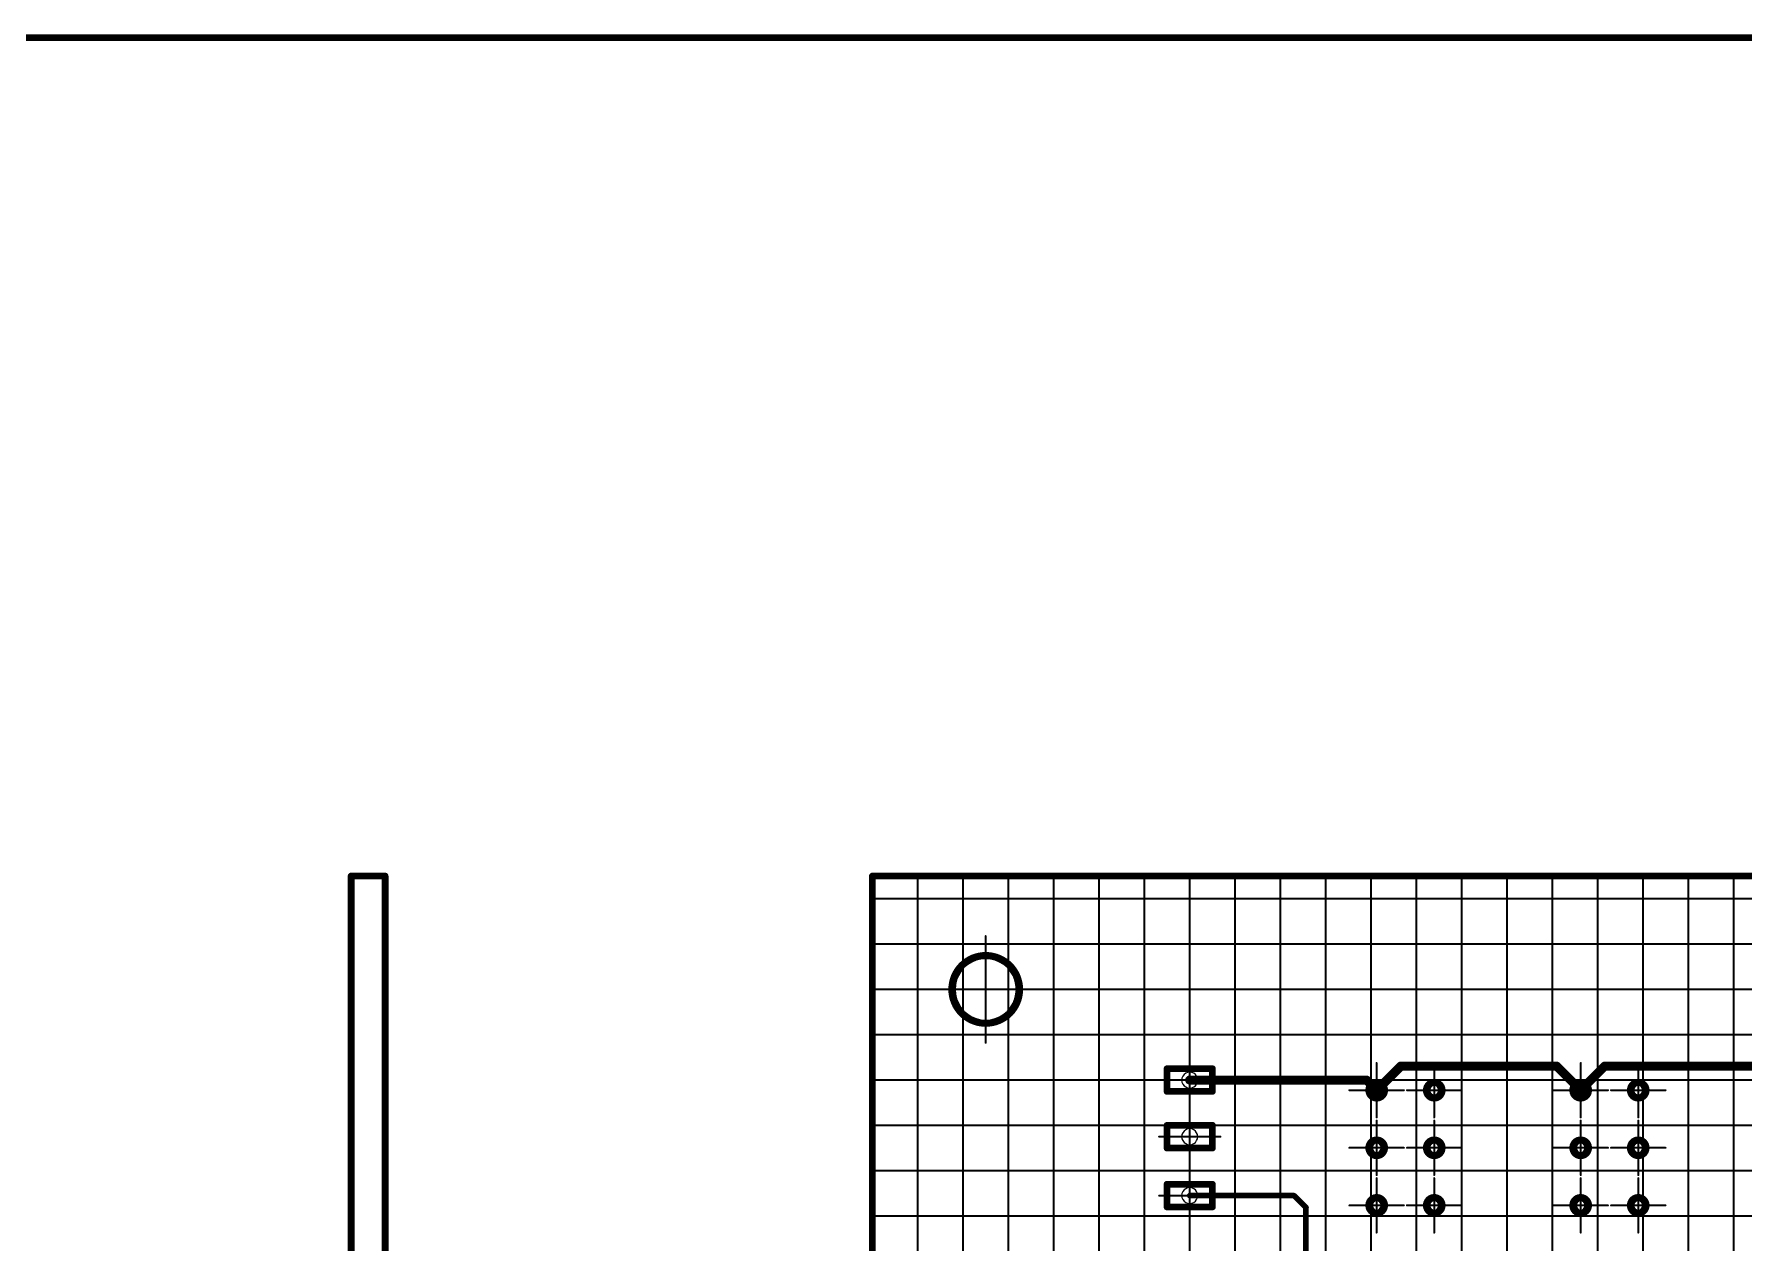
# Model space of a CAD drawing. Header units: millimetres. Extents: x 0 to 841, y 0 to 2540.
# Drawn here: x 405 to 555.9, y 2428.6 to 2535.3 of the extents above; entities that cross this region are included whole.
import ezdxf

# ---------------------------------------------------------------- set-up
doc = ezdxf.new("R2010")
doc.units = ezdxf.units.MM
for name, color, linetype in [('Mechanical11', 56, 'Continuous'), ('Mechanical12', 56, 'Continuous'), ('Mechanical13', 56, 'Continuous'), ('Mechanical7', 56, 'Continuous'), ('Mechanical9', 56, 'Continuous')]:
    doc.layers.add(name, color=color, linetype=linetype)

# ---------------------------------------------------------------- blocks, each defined once
blk = doc.blocks.new('BOASVIEW_____________________2_0_0_0_B_2')
at = {"layer": 'Mechanical12', "const_width": 0.6}
for points in [[(0, 0), (3, 0)], [(0, -210), (0, 0)], [(0, 0), (3, 0)], [(3, -210), (3, 0)], [(0, -210), (3, -210)], [(0, -210), (3, -210)]]:
    blk.add_lwpolyline(points, dxfattribs=at)
at = {"layer": 'Mechanical12', "const_width": 0.3}
for points in [[(-0.15, 0, 1), (0.15, 0, 1)], [(-0.15, 0, 1), (0.15, 0, 1)], [(-0.15, 0, 1), (0.15, 0, 1)], [(2.85, 0, 1), (3.15, 0, 1)], [(2.85, 0, 1), (3.15, 0, 1)], [(2.85, 0, 1), (3.15, 0, 1)], [(-0.15, -210, 1), (0.15, -210, 1)], [(-0.15, -210, 1), (0.15, -210, 1)], [(-0.15, -210, 1), (0.15, -210, 1)], [(2.85, -210, 1), (3.15, -210, 1)], [(2.85, -210, 1), (3.15, -210, 1)], [(2.85, -210, 1), (3.15, -210, 1)]]:
    blk.add_lwpolyline(points, format="xyb", close=True, dxfattribs=at)
blk = doc.blocks.new('BOASVIEW______B______L_____2__2_32_1_B_3')
at = {"layer": 'Mechanical11'}
for p, q in [((-67.96, -180.78), (-67.99, -180.94)), ((-67.99, -180.94), (-67.58, -180.94)), ((-67.58, -180.94), (-67.99, -180.94)), ((-67.99, -180.94), (-67.96, -181.1)), ((-67.87, -180.65), (-67.96, -180.78)), ((-67.74, -180.56), (-67.87, -180.65)), ((-67.58, -180.53), (-67.74, -180.56)), ((-67.42, -180.56), (-67.58, -180.53)), ((-67.58, -180.53), (-67.58, -180.94)), ((-67.58, -180.94), (-67.58, -180.53)), ((-67.58, -180.94), (-67.17, -180.94)), ((-67.58, -181.35), (-67.58, -180.94)), ((-67.29, -180.65), (-67.42, -180.56)), ((-67.2, -180.78), (-67.29, -180.65)), ((-67.17, -180.94), (-67.2, -180.78)), ((-62.88, -180.78), (-62.91, -180.94)), ((-62.91, -180.94), (-62.5, -180.94)), ((-62.5, -180.94), (-62.91, -180.94)), ((-62.91, -180.94), (-62.88, -181.1)), ((-62.79, -180.65), (-62.88, -180.78)), ((-62.66, -180.56), (-62.79, -180.65)), ((-62.5, -180.53), (-62.66, -180.56)), ((-62.34, -180.56), (-62.5, -180.53)), ((-62.5, -180.53), (-62.5, -180.94)), ((-62.5, -180.94), (-62.5, -180.53)), ((-62.5, -180.94), (-62.09, -180.94)), ((-62.5, -181.35), (-62.5, -180.94)), ((-62.21, -180.65), (-62.34, -180.56)), ((-62.12, -180.78), (-62.21, -180.65)), ((-62.09, -180.94), (-62.12, -180.78)), ((-49.96, -180.78), (-49.99, -180.94)), ((-49.99, -180.94), (-49.58, -180.94)), ((-49.58, -180.94), (-49.99, -180.94)), ((-49.99, -180.94), (-49.96, -181.1)), ((-49.87, -180.65), (-49.96, -180.78)), ((-49.74, -180.56), (-49.87, -180.65)), ((-49.58, -180.53), (-49.74, -180.56)), ((-49.42, -180.56), (-49.58, -180.53)), ((-49.58, -180.53), (-49.58, -180.94)), ((-49.58, -180.94), (-49.58, -180.53)), ((-49.58, -180.94), (-49.17, -180.94)), ((-49.58, -181.35), (-49.58, -180.94)), ((-49.29, -180.65), (-49.42, -180.56)), ((-49.2, -180.78), (-49.29, -180.65)), ((-49.17, -180.94), (-49.2, -180.78)), ((-44.88, -180.78), (-44.91, -180.94)), ((-44.91, -180.94), (-44.5, -180.94)), ((-44.5, -180.94), (-44.91, -180.94)), ((-44.91, -180.94), (-44.88, -181.1)), ((-44.79, -180.65), (-44.88, -180.78)), ((-44.66, -180.56), (-44.79, -180.65)), ((-44.5, -180.53), (-44.66, -180.56)), ((-44.34, -180.56), (-44.5, -180.53)), ((-44.5, -180.53), (-44.5, -180.94)), ((-44.5, -180.94), (-44.5, -180.53)), ((-44.5, -180.94), (-44.09, -180.94)), ((-44.5, -181.35), (-44.5, -180.94)), ((-44.21, -180.65), (-44.34, -180.56)), ((-44.12, -180.78), (-44.21, -180.65)), ((-44.09, -180.94), (-44.12, -180.78)), ((-67.96, -181.1), (-67.87, -181.23)), ((-67.87, -181.23), (-67.74, -181.32)), ((-67.74, -181.32), (-67.58, -181.35)), ((-62.88, -181.1), (-62.79, -181.23)), ((-62.79, -181.23), (-62.66, -181.32)), ((-62.66, -181.32), (-62.5, -181.35)), ((-49.96, -181.1), (-49.87, -181.23)), ((-49.87, -181.23), (-49.74, -181.32)), ((-49.74, -181.32), (-49.58, -181.35)), ((-44.88, -181.1), (-44.79, -181.23)), ((-44.79, -181.23), (-44.66, -181.32)), ((-44.66, -181.32), (-44.5, -181.35)), ((-28, -181.8), (-28.71, -181.8)), ((-28.71, -181.8), (-28.68, -181.98)), ((-28.68, -181.98), (-28.61, -182.15)), ((-28.61, -182.15), (-28.5, -182.3)), ((-28.5, -182.3), (-28.35, -182.41)), ((-28.35, -182.41), (-28.18, -182.48)), ((-28.18, -182.48), (-28, -182.51)), ((-28, -182.51), (-28, -181.8)), ((-67.96, -185.86), (-67.99, -186.02)), ((-67.99, -186.02), (-67.58, -186.02)), ((-67.58, -186.02), (-67.99, -186.02)), ((-67.99, -186.02), (-67.96, -186.18)), ((-67.87, -185.73), (-67.96, -185.86)), ((-67.96, -186.18), (-67.87, -186.31)), ((-67.74, -185.64), (-67.87, -185.73)), ((-67.87, -186.31), (-67.74, -186.4)), ((-67.58, -185.61), (-67.74, -185.64)), ((-67.74, -186.4), (-67.58, -186.43)), ((-67.42, -185.64), (-67.58, -185.61)), ((-67.58, -185.61), (-67.58, -186.02)), ((-67.58, -186.02), (-67.58, -185.61)), ((-67.58, -186.02), (-67.17, -186.02)), ((-67.58, -186.43), (-67.58, -186.02)), ((-67.29, -185.73), (-67.42, -185.64)), ((-67.2, -185.86), (-67.29, -185.73)), ((-67.17, -186.02), (-67.2, -185.86)), ((-62.88, -185.86), (-62.91, -186.02)), ((-62.91, -186.02), (-62.5, -186.02)), ((-62.5, -186.02), (-62.91, -186.02)), ((-62.91, -186.02), (-62.88, -186.18)), ((-62.79, -185.73), (-62.88, -185.86)), ((-62.88, -186.18), (-62.79, -186.31)), ((-62.66, -185.64), (-62.79, -185.73)), ((-62.79, -186.31), (-62.66, -186.4)), ((-62.5, -185.61), (-62.66, -185.64)), ((-62.66, -186.4), (-62.5, -186.43)), ((-62.34, -185.64), (-62.5, -185.61)), ((-62.5, -185.61), (-62.5, -186.02)), ((-62.5, -186.02), (-62.5, -185.61)), ((-62.5, -186.02), (-62.09, -186.02)), ((-62.5, -186.43), (-62.5, -186.02)), ((-62.21, -185.73), (-62.34, -185.64)), ((-62.12, -185.86), (-62.21, -185.73)), ((-62.09, -186.02), (-62.12, -185.86)), ((-49.96, -185.86), (-49.99, -186.02)), ((-49.99, -186.02), (-49.58, -186.02)), ((-49.58, -186.02), (-49.99, -186.02)), ((-49.99, -186.02), (-49.96, -186.18)), ((-49.87, -185.73), (-49.96, -185.86)), ((-49.96, -186.18), (-49.87, -186.31)), ((-49.74, -185.64), (-49.87, -185.73)), ((-49.87, -186.31), (-49.74, -186.4)), ((-49.58, -185.61), (-49.74, -185.64)), ((-49.74, -186.4), (-49.58, -186.43)), ((-49.42, -185.64), (-49.58, -185.61)), ((-49.58, -185.61), (-49.58, -186.02)), ((-49.58, -186.02), (-49.58, -185.61)), ((-49.58, -186.02), (-49.17, -186.02)), ((-49.58, -186.43), (-49.58, -186.02)), ((-49.29, -185.73), (-49.42, -185.64)), ((-49.2, -185.86), (-49.29, -185.73)), ((-49.17, -186.02), (-49.2, -185.86)), ((-44.88, -185.86), (-44.91, -186.02)), ((-44.91, -186.02), (-44.5, -186.02)), ((-44.5, -186.02), (-44.91, -186.02)), ((-44.91, -186.02), (-44.88, -186.18)), ((-44.79, -185.73), (-44.88, -185.86)), ((-44.88, -186.18), (-44.79, -186.31)), ((-44.66, -185.64), (-44.79, -185.73)), ((-44.79, -186.31), (-44.66, -186.4)), ((-44.5, -185.61), (-44.66, -185.64)), ((-44.66, -186.4), (-44.5, -186.43)), ((-44.34, -185.64), (-44.5, -185.61)), ((-44.5, -185.61), (-44.5, -186.02)), ((-44.5, -186.02), (-44.5, -185.61)), ((-44.5, -186.02), (-44.09, -186.02)), ((-44.5, -186.43), (-44.5, -186.02)), ((-44.21, -185.73), (-44.34, -185.64)), ((-44.12, -185.86), (-44.21, -185.73)), ((-44.09, -186.02), (-44.12, -185.86)), ((-28, -187), (-28.71, -187)), ((-28.71, -187), (-28.68, -187.18)), ((-28, -187.71), (-28, -187)), ((-28.68, -187.18), (-28.61, -187.35)), ((-28.61, -187.35), (-28.5, -187.5)), ((-28.5, -187.5), (-28.35, -187.61)), ((-28.35, -187.61), (-28.18, -187.68)), ((-28.18, -187.68), (-28, -187.71)), ((-67.96, -190.94), (-67.99, -191.1)), ((-67.99, -191.1), (-67.58, -191.1)), ((-67.58, -191.1), (-67.99, -191.1)), ((-67.99, -191.1), (-67.96, -191.26)), ((-67.87, -190.81), (-67.96, -190.94)), ((-67.96, -191.26), (-67.87, -191.39)), ((-67.74, -190.72), (-67.87, -190.81)), ((-67.87, -191.39), (-67.74, -191.48)), ((-67.58, -190.69), (-67.74, -190.72)), ((-67.74, -191.48), (-67.58, -191.51)), ((-67.42, -190.72), (-67.58, -190.69)), ((-67.58, -190.69), (-67.58, -191.1)), ((-67.58, -191.1), (-67.58, -190.69)), ((-67.58, -191.1), (-67.17, -191.1)), ((-67.58, -191.51), (-67.58, -191.1)), ((-67.29, -190.81), (-67.42, -190.72)), ((-67.2, -190.94), (-67.29, -190.81)), ((-67.17, -191.1), (-67.2, -190.94)), ((-62.88, -190.94), (-62.91, -191.1)), ((-62.91, -191.1), (-62.5, -191.1)), ((-62.5, -191.1), (-62.91, -191.1)), ((-62.91, -191.1), (-62.88, -191.26)), ((-62.79, -190.81), (-62.88, -190.94)), ((-62.88, -191.26), (-62.79, -191.39)), ((-62.66, -190.72), (-62.79, -190.81)), ((-62.79, -191.39), (-62.66, -191.48)), ((-62.5, -190.69), (-62.66, -190.72)), ((-62.66, -191.48), (-62.5, -191.51)), ((-62.34, -190.72), (-62.5, -190.69)), ((-62.5, -190.69), (-62.5, -191.1)), ((-62.5, -191.1), (-62.5, -190.69)), ((-62.5, -191.1), (-62.09, -191.1)), ((-62.5, -191.51), (-62.5, -191.1)), ((-62.21, -190.81), (-62.34, -190.72)), ((-62.12, -190.94), (-62.21, -190.81)), ((-62.09, -191.1), (-62.12, -190.94)), ((-49.96, -190.94), (-49.99, -191.1)), ((-49.99, -191.1), (-49.58, -191.1)), ((-49.58, -191.1), (-49.99, -191.1)), ((-49.99, -191.1), (-49.96, -191.26)), ((-49.87, -190.81), (-49.96, -190.94)), ((-49.96, -191.26), (-49.87, -191.39)), ((-49.74, -190.72), (-49.87, -190.81)), ((-49.87, -191.39), (-49.74, -191.48)), ((-49.58, -190.69), (-49.74, -190.72)), ((-49.74, -191.48), (-49.58, -191.51)), ((-49.42, -190.72), (-49.58, -190.69)), ((-49.58, -190.69), (-49.58, -191.1)), ((-49.58, -191.1), (-49.58, -190.69)), ((-49.58, -191.1), (-49.17, -191.1)), ((-49.58, -191.51), (-49.58, -191.1)), ((-49.29, -190.81), (-49.42, -190.72)), ((-49.2, -190.94), (-49.29, -190.81)), ((-49.17, -191.1), (-49.2, -190.94)), ((-44.88, -190.94), (-44.91, -191.1)), ((-44.91, -191.1), (-44.5, -191.1)), ((-44.5, -191.1), (-44.91, -191.1)), ((-44.91, -191.1), (-44.88, -191.26)), ((-44.79, -190.81), (-44.88, -190.94)), ((-44.88, -191.26), (-44.79, -191.39)), ((-44.66, -190.72), (-44.79, -190.81)), ((-44.79, -191.39), (-44.66, -191.48)), ((-44.5, -190.69), (-44.66, -190.72)), ((-44.66, -191.48), (-44.5, -191.51)), ((-44.34, -190.72), (-44.5, -190.69)), ((-44.5, -190.69), (-44.5, -191.1)), ((-44.5, -191.1), (-44.5, -190.69)), ((-44.5, -191.1), (-44.09, -191.1)), ((-44.5, -191.51), (-44.5, -191.1)), ((-44.21, -190.81), (-44.34, -190.72)), ((-44.12, -190.94), (-44.21, -190.81)), ((-44.09, -191.1), (-44.12, -190.94)), ((-28, -192), (-28.71, -192)), ((-28.71, -192), (-28.68, -192.18)), ((-28.68, -192.18), (-28.61, -192.35)), ((-28.61, -192.35), (-28.5, -192.5)), ((-28.5, -192.5), (-28.35, -192.61)), ((-28.35, -192.61), (-28.18, -192.68)), ((-28.18, -192.68), (-28, -192.71)), ((-28, -192.71), (-28, -192)), ((-10, -200), (-10, -202.71)), ((-7.29, -200), (-10, -200)), ((-7.42, -200.84), (-7.32, -200.42)), ((-7.32, -200.42), (-7.29, -200)), ((-8.41, -202.19), (-8.08, -201.92)), ((-8.08, -201.92), (-7.81, -201.59)), ((-7.81, -201.59), (-7.59, -201.23)), ((-7.59, -201.23), (-7.42, -200.84)), ((-10, -202.71), (-9.58, -202.67)), ((-9.58, -202.67), (-9.16, -202.58)), ((-9.16, -202.58), (-8.77, -202.41)), ((-8.77, -202.41), (-8.41, -202.19))]:
    blk.add_line(p, q, dxfattribs=at)
at = {"layer": 'Mechanical12'}
for p, q in [((-67.17, -180.94), (-67.58, -180.94)), ((-67.58, -180.94), (-67.58, -181.35)), ((-67.2, -181.1), (-67.17, -180.94)), ((-62.09, -180.94), (-62.5, -180.94)), ((-62.5, -180.94), (-62.5, -181.35)), ((-62.12, -181.1), (-62.09, -180.94)), ((-49.17, -180.94), (-49.58, -180.94)), ((-49.58, -180.94), (-49.58, -181.35)), ((-49.2, -181.1), (-49.17, -180.94)), ((-44.09, -180.94), (-44.5, -180.94)), ((-44.5, -180.94), (-44.5, -181.35)), ((-44.12, -181.1), (-44.09, -180.94)), ((-67.58, -181.35), (-67.42, -181.32)), ((-67.42, -181.32), (-67.29, -181.23)), ((-67.29, -181.23), (-67.2, -181.1)), ((-62.5, -181.35), (-62.34, -181.32)), ((-62.34, -181.32), (-62.21, -181.23)), ((-62.21, -181.23), (-62.12, -181.1)), ((-49.58, -181.35), (-49.42, -181.32)), ((-49.42, -181.32), (-49.29, -181.23)), ((-49.29, -181.23), (-49.2, -181.1)), ((-44.5, -181.35), (-44.34, -181.32)), ((-44.34, -181.32), (-44.21, -181.23)), ((-44.21, -181.23), (-44.12, -181.1)), ((-28.68, -181.62), (-28.71, -181.8)), ((-28.71, -181.8), (-28, -181.8)), ((-28.61, -181.45), (-28.68, -181.62)), ((-28.5, -181.3), (-28.61, -181.45)), ((-28.35, -181.19), (-28.5, -181.3)), ((-28.18, -181.12), (-28.35, -181.19)), ((-28, -181.09), (-28.18, -181.12)), ((-28, -181.09), (-28, -181.8)), ((-27.82, -181.12), (-28, -181.09)), ((-28, -181.8), (-28, -181.09)), ((-28, -181.8), (-27.29, -181.8)), ((-27.29, -181.8), (-28, -181.8)), ((-28, -181.8), (-28, -182.51)), ((-28, -182.51), (-27.82, -182.48)), ((-27.65, -181.19), (-27.82, -181.12)), ((-27.82, -182.48), (-27.65, -182.41)), ((-27.5, -181.3), (-27.65, -181.19)), ((-27.65, -182.41), (-27.5, -182.3)), ((-27.39, -181.45), (-27.5, -181.3)), ((-27.5, -182.3), (-27.39, -182.15)), ((-27.32, -181.62), (-27.39, -181.45)), ((-27.39, -182.15), (-27.32, -181.98)), ((-27.29, -181.8), (-27.32, -181.62)), ((-27.32, -181.98), (-27.29, -181.8)), ((-67.17, -186.02), (-67.58, -186.02)), ((-67.58, -186.02), (-67.58, -186.43)), ((-67.58, -186.43), (-67.42, -186.4)), ((-67.42, -186.4), (-67.29, -186.31)), ((-67.29, -186.31), (-67.2, -186.18)), ((-67.2, -186.18), (-67.17, -186.02)), ((-62.09, -186.02), (-62.5, -186.02)), ((-62.5, -186.02), (-62.5, -186.43)), ((-62.5, -186.43), (-62.34, -186.4)), ((-62.34, -186.4), (-62.21, -186.31)), ((-62.21, -186.31), (-62.12, -186.18)), ((-62.12, -186.18), (-62.09, -186.02)), ((-49.17, -186.02), (-49.58, -186.02)), ((-49.58, -186.02), (-49.58, -186.43)), ((-49.58, -186.43), (-49.42, -186.4)), ((-49.42, -186.4), (-49.29, -186.31)), ((-49.29, -186.31), (-49.2, -186.18)), ((-49.2, -186.18), (-49.17, -186.02)), ((-44.09, -186.02), (-44.5, -186.02)), ((-44.5, -186.02), (-44.5, -186.43)), ((-44.5, -186.43), (-44.34, -186.4)), ((-44.34, -186.4), (-44.21, -186.31)), ((-44.21, -186.31), (-44.12, -186.18)), ((-44.12, -186.18), (-44.09, -186.02)), ((-28.68, -186.82), (-28.71, -187)), ((-28.71, -187), (-28, -187)), ((-28.61, -186.65), (-28.68, -186.82)), ((-28.5, -186.5), (-28.61, -186.65)), ((-28.35, -186.39), (-28.5, -186.5)), ((-28.18, -186.32), (-28.35, -186.39)), ((-28, -186.29), (-28.18, -186.32)), ((-28, -186.29), (-28, -187)), ((-27.82, -186.32), (-28, -186.29)), ((-28, -187), (-28, -186.29)), ((-28, -187), (-27.29, -187)), ((-27.29, -187), (-28, -187)), ((-28, -187), (-28, -187.71)), ((-27.65, -186.39), (-27.82, -186.32)), ((-27.5, -186.5), (-27.65, -186.39)), ((-27.39, -186.65), (-27.5, -186.5)), ((-27.32, -186.82), (-27.39, -186.65)), ((-27.29, -187), (-27.32, -186.82)), ((-27.32, -187.18), (-27.29, -187)), ((-28, -187.71), (-27.82, -187.68)), ((-27.82, -187.68), (-27.65, -187.61)), ((-27.65, -187.61), (-27.5, -187.5)), ((-27.5, -187.5), (-27.39, -187.35)), ((-27.39, -187.35), (-27.32, -187.18)), ((-67.17, -191.1), (-67.58, -191.1)), ((-67.58, -191.1), (-67.58, -191.51)), ((-67.58, -191.51), (-67.42, -191.48)), ((-67.42, -191.48), (-67.29, -191.39)), ((-67.29, -191.39), (-67.2, -191.26)), ((-67.2, -191.26), (-67.17, -191.1)), ((-62.09, -191.1), (-62.5, -191.1)), ((-62.5, -191.1), (-62.5, -191.51)), ((-62.5, -191.51), (-62.34, -191.48)), ((-62.34, -191.48), (-62.21, -191.39)), ((-62.21, -191.39), (-62.12, -191.26)), ((-62.12, -191.26), (-62.09, -191.1)), ((-49.17, -191.1), (-49.58, -191.1)), ((-49.58, -191.1), (-49.58, -191.51)), ((-49.58, -191.51), (-49.42, -191.48)), ((-49.42, -191.48), (-49.29, -191.39)), ((-49.29, -191.39), (-49.2, -191.26)), ((-49.2, -191.26), (-49.17, -191.1)), ((-44.09, -191.1), (-44.5, -191.1)), ((-44.5, -191.1), (-44.5, -191.51)), ((-44.5, -191.51), (-44.34, -191.48)), ((-44.34, -191.48), (-44.21, -191.39)), ((-44.21, -191.39), (-44.12, -191.26)), ((-44.12, -191.26), (-44.09, -191.1)), ((-28.5, -191.5), (-28.61, -191.65)), ((-28.35, -191.39), (-28.5, -191.5)), ((-28.18, -191.32), (-28.35, -191.39)), ((-28, -191.29), (-28.18, -191.32)), ((-28, -191.29), (-28, -192)), ((-27.82, -191.32), (-28, -191.29)), ((-28, -192), (-28, -191.29)), ((-27.65, -191.39), (-27.82, -191.32)), ((-27.5, -191.5), (-27.65, -191.39)), ((-27.39, -191.65), (-27.5, -191.5)), ((-28.68, -191.82), (-28.71, -192)), ((-28.71, -192), (-28, -192)), ((-28.61, -191.65), (-28.68, -191.82)), ((-28, -192), (-27.29, -192)), ((-27.29, -192), (-28, -192)), ((-28, -192), (-28, -192.71)), ((-28, -192.71), (-27.82, -192.68)), ((-27.82, -192.68), (-27.65, -192.61)), ((-27.65, -192.61), (-27.5, -192.5)), ((-27.5, -192.5), (-27.39, -192.35)), ((-27.32, -191.82), (-27.39, -191.65)), ((-27.39, -192.35), (-27.32, -192.18)), ((-27.29, -192), (-27.32, -191.82)), ((-27.32, -192.18), (-27.29, -192)), ((-11.23, -197.59), (-11.59, -197.81)), ((-10.84, -197.42), (-11.23, -197.59)), ((-10.42, -197.32), (-10.84, -197.42)), ((-10, -197.29), (-10.42, -197.32)), ((-10, -197.29), (-10, -200)), ((-9.58, -197.32), (-10, -197.29)), ((-10, -200), (-10, -197.29)), ((-9.16, -197.42), (-9.58, -197.32)), ((-8.77, -197.59), (-9.16, -197.42)), ((-8.41, -197.81), (-8.77, -197.59)), ((-12.41, -198.77), (-12.58, -199.16)), ((-12.19, -198.41), (-12.41, -198.77)), ((-11.92, -198.08), (-12.19, -198.41)), ((-11.59, -197.81), (-11.92, -198.08)), ((-8.08, -198.08), (-8.41, -197.81)), ((-7.81, -198.41), (-8.08, -198.08)), ((-7.59, -198.77), (-7.81, -198.41)), ((-7.42, -199.16), (-7.59, -198.77)), ((-12.67, -199.58), (-12.71, -200)), ((-12.71, -200), (-10, -200)), ((-10, -200), (-12.71, -200)), ((-12.71, -200), (-12.67, -200.42)), ((-12.58, -199.16), (-12.67, -199.58)), ((-12.67, -200.42), (-12.58, -200.84)), ((-10, -200), (-7.29, -200)), ((-10, -202.71), (-10, -200)), ((-7.32, -199.58), (-7.42, -199.16)), ((-7.29, -200), (-7.32, -199.58)), ((-12.58, -200.84), (-12.41, -201.23)), ((-12.41, -201.23), (-12.19, -201.59)), ((-12.19, -201.59), (-11.92, -201.92)), ((-11.92, -201.92), (-11.59, -202.19)), ((-11.59, -202.19), (-11.23, -202.41)), ((-11.23, -202.41), (-10.84, -202.58)), ((-10.84, -202.58), (-10.42, -202.67)), ((-10.42, -202.67), (-10, -202.71))]:
    blk.add_line(p, q, dxfattribs=at)
for points, const_width in [([(0, 0), (0, -210)], 0.6), ([(0, 0), (0, -210)], 0.6), ([(-38.26, -155.39), (-38.26, -180.74)], 0.5), ([(-37.2, -181.8), (-38.26, -180.74)], 0.5), ([(-30, -180.8), (-30, -182.8)], 0.6), ([(-26, -180.8), (-30, -180.8)], 0.6), ([(-26, -180.8), (-26, -182.8)], 0.6), ([(-28, -181.8), (-37.2, -181.8)], 0.5), ([(-26, -182.8), (-30, -182.8)], 0.6), ([(-30, -186), (-30, -188)], 0.6), ([(-26, -186), (-30, -186)], 0.6), ([(-26, -186), (-26, -188)], 0.6), ([(-26, -188), (-30, -188)], 0.6), ([(-62.5, -191.1), (-64.63, -193.23)], 0.8), ([(-60.37, -193.23), (-62.5, -191.1)], 0.8), ([(-44.5, -191.1), (-46.63, -193.23)], 0.8), ([(-43.6, -192), (-44.5, -191.1)], 0.8), ([(-30, -191), (-30, -193)], 0.6), ([(-26, -191), (-30, -191)], 0.6), ([(-26, -191), (-26, -193)], 0.6), ([(-64.63, -193.23), (-78.37, -193.23)], 0.8), ([(-46.63, -193.23), (-60.37, -193.23)], 0.8), ([(-28, -192), (-43.6, -192)], 0.8), ([(-26, -193), (-30, -193)], 0.6), ([(0, -210), (-320, -210)], 0.6), ([(0, -210), (-320, -210)], 0.6)]:
    blk.add_lwpolyline(points, dxfattribs=dict(at, const_width=const_width))
for points, const_width in [([(-66.88, -180.94, 1), (-68.28, -180.94, 1)], 0.6), ([(-68.43, -180.94, 1), (-68.13, -180.94, 1)], 0.3), ([(-67.03, -180.94, 1), (-66.73, -180.94, 1)], 0.3), ([(-61.8, -180.94, 1), (-63.2, -180.94, 1)], 0.6), ([(-63.35, -180.94, 1), (-63.05, -180.94, 1)], 0.3), ([(-61.95, -180.94, 1), (-61.65, -180.94, 1)], 0.3), ([(-48.88, -180.94, 1), (-50.28, -180.94, 1)], 0.6), ([(-50.43, -180.94, 1), (-50.13, -180.94, 1)], 0.3), ([(-49.03, -180.94, 1), (-48.73, -180.94, 1)], 0.3), ([(-43.8, -180.94, 1), (-45.2, -180.94, 1)], 0.6), ([(-45.35, -180.94, 1), (-45.05, -180.94, 1)], 0.3), ([(-43.95, -180.94, 1), (-43.65, -180.94, 1)], 0.3), ([(-38.39, -180.74, 1), (-38.14, -180.74, 1)], 0.25), ([(-38.39, -180.74, 1), (-38.14, -180.74, 1)], 0.25), ([(-30.15, -180.8, 1), (-29.85, -180.8, 1)], 0.3), ([(-30.15, -180.8, 1), (-29.85, -180.8, 1)], 0.3), ([(-26.15, -180.8, 1), (-25.85, -180.8, 1)], 0.3), ([(-26.15, -180.8, 1), (-25.85, -180.8, 1)], 0.3), ([(-37.32, -181.8, 1), (-37.07, -181.8, 1)], 0.25), ([(-37.32, -181.8, 1), (-37.07, -181.8, 1)], 0.25), ([(-30.15, -182.8, 1), (-29.85, -182.8, 1)], 0.3), ([(-30.15, -182.8, 1), (-29.85, -182.8, 1)], 0.3), ([(-28.13, -181.8, 1), (-27.88, -181.8, 1)], 0.25), ([(-26.15, -182.8, 1), (-25.85, -182.8, 1)], 0.3), ([(-26.15, -182.8, 1), (-25.85, -182.8, 1)], 0.3), ([(-66.88, -186.02, 1), (-68.28, -186.02, 1)], 0.6), ([(-61.8, -186.02, 1), (-63.2, -186.02, 1)], 0.6), ([(-48.88, -186.02, 1), (-50.28, -186.02, 1)], 0.6), ([(-43.8, -186.02, 1), (-45.2, -186.02, 1)], 0.6), ([(-68.43, -186.02, 1), (-68.13, -186.02, 1)], 0.3), ([(-67.03, -186.02, 1), (-66.73, -186.02, 1)], 0.3), ([(-63.35, -186.02, 1), (-63.05, -186.02, 1)], 0.3), ([(-61.95, -186.02, 1), (-61.65, -186.02, 1)], 0.3), ([(-50.43, -186.02, 1), (-50.13, -186.02, 1)], 0.3), ([(-49.03, -186.02, 1), (-48.73, -186.02, 1)], 0.3), ([(-45.35, -186.02, 1), (-45.05, -186.02, 1)], 0.3), ([(-43.95, -186.02, 1), (-43.65, -186.02, 1)], 0.3), ([(-30.15, -186, 1), (-29.85, -186, 1)], 0.3), ([(-30.15, -186, 1), (-29.85, -186, 1)], 0.3), ([(-26.15, -186, 1), (-25.85, -186, 1)], 0.3), ([(-26.15, -186, 1), (-25.85, -186, 1)], 0.3), ([(-30.15, -188, 1), (-29.85, -188, 1)], 0.3), ([(-30.15, -188, 1), (-29.85, -188, 1)], 0.3), ([(-26.15, -188, 1), (-25.85, -188, 1)], 0.3), ([(-26.15, -188, 1), (-25.85, -188, 1)], 0.3), ([(-66.88, -191.1, 1), (-68.28, -191.1, 1)], 0.6), ([(-68.43, -191.1, 1), (-68.13, -191.1, 1)], 0.3), ([(-67.03, -191.1, 1), (-66.73, -191.1, 1)], 0.3), ([(-61.8, -191.1, 1), (-63.2, -191.1, 1)], 0.6), ([(-63.35, -191.1, 1), (-63.05, -191.1, 1)], 0.3), ([(-62.7, -191.1, 1), (-62.3, -191.1, 1)], 0.4), ([(-62.7, -191.1, 1), (-62.3, -191.1, 1)], 0.4), ([(-61.95, -191.1, 1), (-61.65, -191.1, 1)], 0.3), ([(-48.88, -191.1, 1), (-50.28, -191.1, 1)], 0.6), ([(-50.43, -191.1, 1), (-50.13, -191.1, 1)], 0.3), ([(-49.03, -191.1, 1), (-48.73, -191.1, 1)], 0.3), ([(-43.8, -191.1, 1), (-45.2, -191.1, 1)], 0.6), ([(-45.35, -191.1, 1), (-45.05, -191.1, 1)], 0.3), ([(-44.7, -191.1, 1), (-44.3, -191.1, 1)], 0.4), ([(-44.7, -191.1, 1), (-44.3, -191.1, 1)], 0.4), ([(-43.95, -191.1, 1), (-43.65, -191.1, 1)], 0.3), ([(-30.15, -191, 1), (-29.85, -191, 1)], 0.3), ([(-30.15, -191, 1), (-29.85, -191, 1)], 0.3), ([(-26.15, -191, 1), (-25.85, -191, 1)], 0.3), ([(-26.15, -191, 1), (-25.85, -191, 1)], 0.3), ([(-64.83, -193.23, 1), (-64.43, -193.23, 1)], 0.4), ([(-64.83, -193.23, 1), (-64.43, -193.23, 1)], 0.4), ([(-60.57, -193.23, 1), (-60.17, -193.23, 1)], 0.4), ([(-60.57, -193.23, 1), (-60.17, -193.23, 1)], 0.4), ([(-46.83, -193.23, 1), (-46.43, -193.23, 1)], 0.4), ([(-46.83, -193.23, 1), (-46.43, -193.23, 1)], 0.4), ([(-43.8, -192, 1), (-43.4, -192, 1)], 0.4), ([(-43.8, -192, 1), (-43.4, -192, 1)], 0.4), ([(-30.15, -193, 1), (-29.85, -193, 1)], 0.3), ([(-30.15, -193, 1), (-29.85, -193, 1)], 0.3), ([(-28.2, -192, 1), (-27.8, -192, 1)], 0.4), ([(-26.15, -193, 1), (-25.85, -193, 1)], 0.3), ([(-26.15, -193, 1), (-25.85, -193, 1)], 0.3), ([(-7, -200, 1), (-13, -200, 1)], 0.6), ([(-13.15, -200, 1), (-12.85, -200, 1)], 0.3), ([(-7.15, -200, 1), (-6.85, -200, 1)], 0.3), ([(-0.15, -210, 1), (0.15, -210, 1)], 0.3), ([(-0.15, -210, 1), (0.15, -210, 1)], 0.3), ([(-0.15, -210, 1), (0.15, -210, 1)], 0.3), ([(-0.15, -210, 1), (0.15, -210, 1)], 0.3)]:
    blk.add_lwpolyline(points, format="xyb", close=True, dxfattribs=dict(at, const_width=const_width))
at = {"layer": 'Mechanical7', "const_width": 0.18}
for points in [[(-67.58, -178.54), (-67.58, -183.34)], [(-62.5, -178.54), (-62.5, -183.34)], [(-49.58, -178.54), (-49.58, -183.34)], [(-44.5, -178.54), (-44.5, -183.34)], [(-28, -179.1), (-28, -184.5)], [(-65.18, -180.94), (-69.98, -180.94)], [(-60.1, -180.94), (-64.9, -180.94)], [(-47.18, -180.94), (-51.98, -180.94)], [(-42.1, -180.94), (-46.9, -180.94)], [(-25.3, -181.8), (-30.7, -181.8)], [(-67.58, -183.62), (-67.58, -188.42)], [(-62.5, -183.62), (-62.5, -188.42)], [(-49.58, -183.62), (-49.58, -188.42)], [(-44.5, -183.62), (-44.5, -188.42)], [(-28, -184.3), (-28, -189.7)], [(-65.18, -186.02), (-69.98, -186.02)], [(-60.1, -186.02), (-64.9, -186.02)], [(-47.18, -186.02), (-51.98, -186.02)], [(-42.1, -186.02), (-46.9, -186.02)], [(-25.3, -187), (-30.7, -187)], [(-67.58, -188.7), (-67.58, -193.5)], [(-62.5, -188.7), (-62.5, -193.5)], [(-49.58, -188.7), (-49.58, -193.5)], [(-44.5, -188.7), (-44.5, -193.5)], [(-28, -189.3), (-28, -194.7)], [(-65.18, -191.1), (-69.98, -191.1)], [(-60.1, -191.1), (-64.9, -191.1)], [(-47.18, -191.1), (-51.98, -191.1)], [(-42.1, -191.1), (-46.9, -191.1)], [(-25.3, -192), (-30.7, -192)], [(-10, -195.3), (-10, -204.7)], [(-5.3, -200), (-14.7, -200)]]:
    blk.add_lwpolyline(points, dxfattribs=at)
at = {"layer": 'Mechanical7', "const_width": 0.09}
for points in [[(-67.63, -178.54, 1), (-67.54, -178.54, 1)], [(-62.55, -178.54, 1), (-62.46, -178.54, 1)], [(-49.62, -178.54, 1), (-49.53, -178.54, 1)], [(-44.54, -178.54, 1), (-44.45, -178.54, 1)], [(-28.05, -179.1, 1), (-27.96, -179.1, 1)], [(-70.03, -180.94, 1), (-69.94, -180.94, 1)], [(-65.23, -180.94, 1), (-65.14, -180.94, 1)], [(-64.95, -180.94, 1), (-64.86, -180.94, 1)], [(-60.15, -180.94, 1), (-60.06, -180.94, 1)], [(-52.02, -180.94, 1), (-51.93, -180.94, 1)], [(-47.22, -180.94, 1), (-47.13, -180.94, 1)], [(-46.94, -180.94, 1), (-46.85, -180.94, 1)], [(-42.14, -180.94, 1), (-42.05, -180.94, 1)], [(-30.75, -181.8, 1), (-30.66, -181.8, 1)], [(-25.35, -181.8, 1), (-25.26, -181.8, 1)], [(-67.63, -183.34, 1), (-67.54, -183.34, 1)], [(-67.63, -183.62, 1), (-67.54, -183.62, 1)], [(-62.55, -183.34, 1), (-62.46, -183.34, 1)], [(-62.55, -183.62, 1), (-62.46, -183.62, 1)], [(-49.62, -183.34, 1), (-49.53, -183.34, 1)], [(-49.62, -183.62, 1), (-49.53, -183.62, 1)], [(-44.54, -183.34, 1), (-44.45, -183.34, 1)], [(-44.54, -183.62, 1), (-44.45, -183.62, 1)], [(-28.05, -184.3, 1), (-27.96, -184.3, 1)], [(-28.05, -184.5, 1), (-27.96, -184.5, 1)], [(-70.03, -186.02, 1), (-69.94, -186.02, 1)], [(-65.23, -186.02, 1), (-65.14, -186.02, 1)], [(-64.95, -186.02, 1), (-64.86, -186.02, 1)], [(-60.15, -186.02, 1), (-60.06, -186.02, 1)], [(-52.02, -186.02, 1), (-51.93, -186.02, 1)], [(-47.22, -186.02, 1), (-47.13, -186.02, 1)], [(-46.94, -186.02, 1), (-46.85, -186.02, 1)], [(-42.14, -186.02, 1), (-42.05, -186.02, 1)], [(-30.75, -187, 1), (-30.66, -187, 1)], [(-25.35, -187, 1), (-25.26, -187, 1)], [(-67.63, -188.42, 1), (-67.54, -188.42, 1)], [(-62.55, -188.42, 1), (-62.46, -188.42, 1)], [(-49.62, -188.42, 1), (-49.53, -188.42, 1)], [(-44.54, -188.42, 1), (-44.45, -188.42, 1)], [(-67.63, -188.7, 1), (-67.54, -188.7, 1)], [(-62.55, -188.7, 1), (-62.46, -188.7, 1)], [(-49.62, -188.7, 1), (-49.53, -188.7, 1)], [(-44.54, -188.7, 1), (-44.45, -188.7, 1)], [(-28.05, -189.3, 1), (-27.96, -189.3, 1)], [(-28.05, -189.7, 1), (-27.96, -189.7, 1)], [(-70.03, -191.1, 1), (-69.94, -191.1, 1)], [(-65.23, -191.1, 1), (-65.14, -191.1, 1)], [(-64.95, -191.1, 1), (-64.86, -191.1, 1)], [(-60.15, -191.1, 1), (-60.06, -191.1, 1)], [(-52.02, -191.1, 1), (-51.93, -191.1, 1)], [(-47.22, -191.1, 1), (-47.13, -191.1, 1)], [(-46.94, -191.1, 1), (-46.85, -191.1, 1)], [(-42.14, -191.1, 1), (-42.05, -191.1, 1)], [(-30.75, -192, 1), (-30.66, -192, 1)], [(-25.35, -192, 1), (-25.26, -192, 1)], [(-67.63, -193.5, 1), (-67.54, -193.5, 1)], [(-62.55, -193.5, 1), (-62.46, -193.5, 1)], [(-49.62, -193.5, 1), (-49.53, -193.5, 1)], [(-44.54, -193.5, 1), (-44.45, -193.5, 1)], [(-28.05, -194.7, 1), (-27.96, -194.7, 1)], [(-10.04, -195.3, 1), (-9.95, -195.3, 1)], [(-14.74, -200, 1), (-14.65, -200, 1)], [(-5.34, -200, 1), (-5.25, -200, 1)], [(-10.04, -204.7, 1), (-9.95, -204.7, 1)]]:
    blk.add_lwpolyline(points, format="xyb", close=True, dxfattribs=at)
at = {"layer": 'Mechanical9', "const_width": 0.18}
for points in [[(-76, 0), (-76, -210)], [(-72, 0), (-72, -210)], [(-68, 0), (-68, -210)], [(-64, 0), (-64, -210)], [(-60, 0), (-60, -210)], [(-56, 0), (-56, -210)], [(-52, 0), (-52, -210)], [(-48, 0), (-48, -210)], [(-44, 0), (-44, -210)], [(-40, 0), (-40, -210)], [(-36, 0), (-36, -210)], [(-32, 0), (-32, -210)], [(-28, 0), (-28, -210)], [(-24, 0), (-24, -210)], [(-20, 0), (-20, -210)], [(-16, 0), (-16, -210)], [(-12, 0), (-12, -210)], [(-8, 0), (-8, -210)], [(-4, 0), (-4, -210)], [(0, 0), (0, -210)], [(0, 0), (0, -210)], [(0, -180), (-320, -180)], [(0, -184), (-320, -184)], [(0, -188), (-320, -188)], [(0, -192), (-320, -192)], [(0, -196), (-320, -196)], [(0, -200), (-320, -200)], [(0, -204), (-320, -204)], [(0, -208), (-320, -208)], [(0, -210), (-320, -210)]]:
    blk.add_lwpolyline(points, dxfattribs=at)
at = {"layer": 'Mechanical9', "const_width": 0.09}
for points in [[(-0.05, -180, 1), (0.04, -180, 1)], [(-0.05, -184, 1), (0.04, -184, 1)], [(-0.05, -188, 1), (0.04, -188, 1)], [(-0.05, -192, 1), (0.04, -192, 1)], [(-0.05, -196, 1), (0.04, -196, 1)], [(-0.05, -200, 1), (0.04, -200, 1)], [(-0.05, -204, 1), (0.04, -204, 1)], [(-0.05, -208, 1), (0.04, -208, 1)], [(-76.05, -210, 1), (-75.96, -210, 1)], [(-72.05, -210, 1), (-71.96, -210, 1)], [(-68.05, -210, 1), (-67.96, -210, 1)], [(-64.05, -210, 1), (-63.96, -210, 1)], [(-60.05, -210, 1), (-59.96, -210, 1)], [(-56.05, -210, 1), (-55.96, -210, 1)], [(-52.05, -210, 1), (-51.96, -210, 1)], [(-48.05, -210, 1), (-47.96, -210, 1)], [(-44.05, -210, 1), (-43.96, -210, 1)], [(-40.05, -210, 1), (-39.96, -210, 1)], [(-36.05, -210, 1), (-35.96, -210, 1)], [(-32.05, -210, 1), (-31.96, -210, 1)], [(-28.05, -210, 1), (-27.96, -210, 1)], [(-24.05, -210, 1), (-23.96, -210, 1)], [(-20.05, -210, 1), (-19.96, -210, 1)], [(-16.05, -210, 1), (-15.96, -210, 1)], [(-12.05, -210, 1), (-11.96, -210, 1)], [(-8.05, -210, 1), (-7.96, -210, 1)], [(-4.05, -210, 1), (-3.96, -210, 1)], [(-0.05, -210, 1), (0.04, -210, 1)], [(-0.05, -210, 1), (0.04, -210, 1)], [(-0.05, -210, 1), (0.04, -210, 1)]]:
    blk.add_lwpolyline(points, format="xyb", close=True, dxfattribs=at)

msp = doc.modelspace()

# ---------------------------------------------------------------- linework, layer by layer
at = {"layer": 'Mechanical13', "const_width": 0.6}
msp.add_lwpolyline([(20, 2535), (836, 2535)], dxfattribs=at)

# ---------------------------------------------------------------- block references
at = {"rotation": 180}
msp.add_blockref('BOASVIEW______B______L_____2__2_32_1_B_3', (479, 2251), dxfattribs=at)
msp.add_blockref('BOASVIEW_____________________2_0_0_0_B_2', (433, 2461))

doc.saveas('drawing.dxf')
